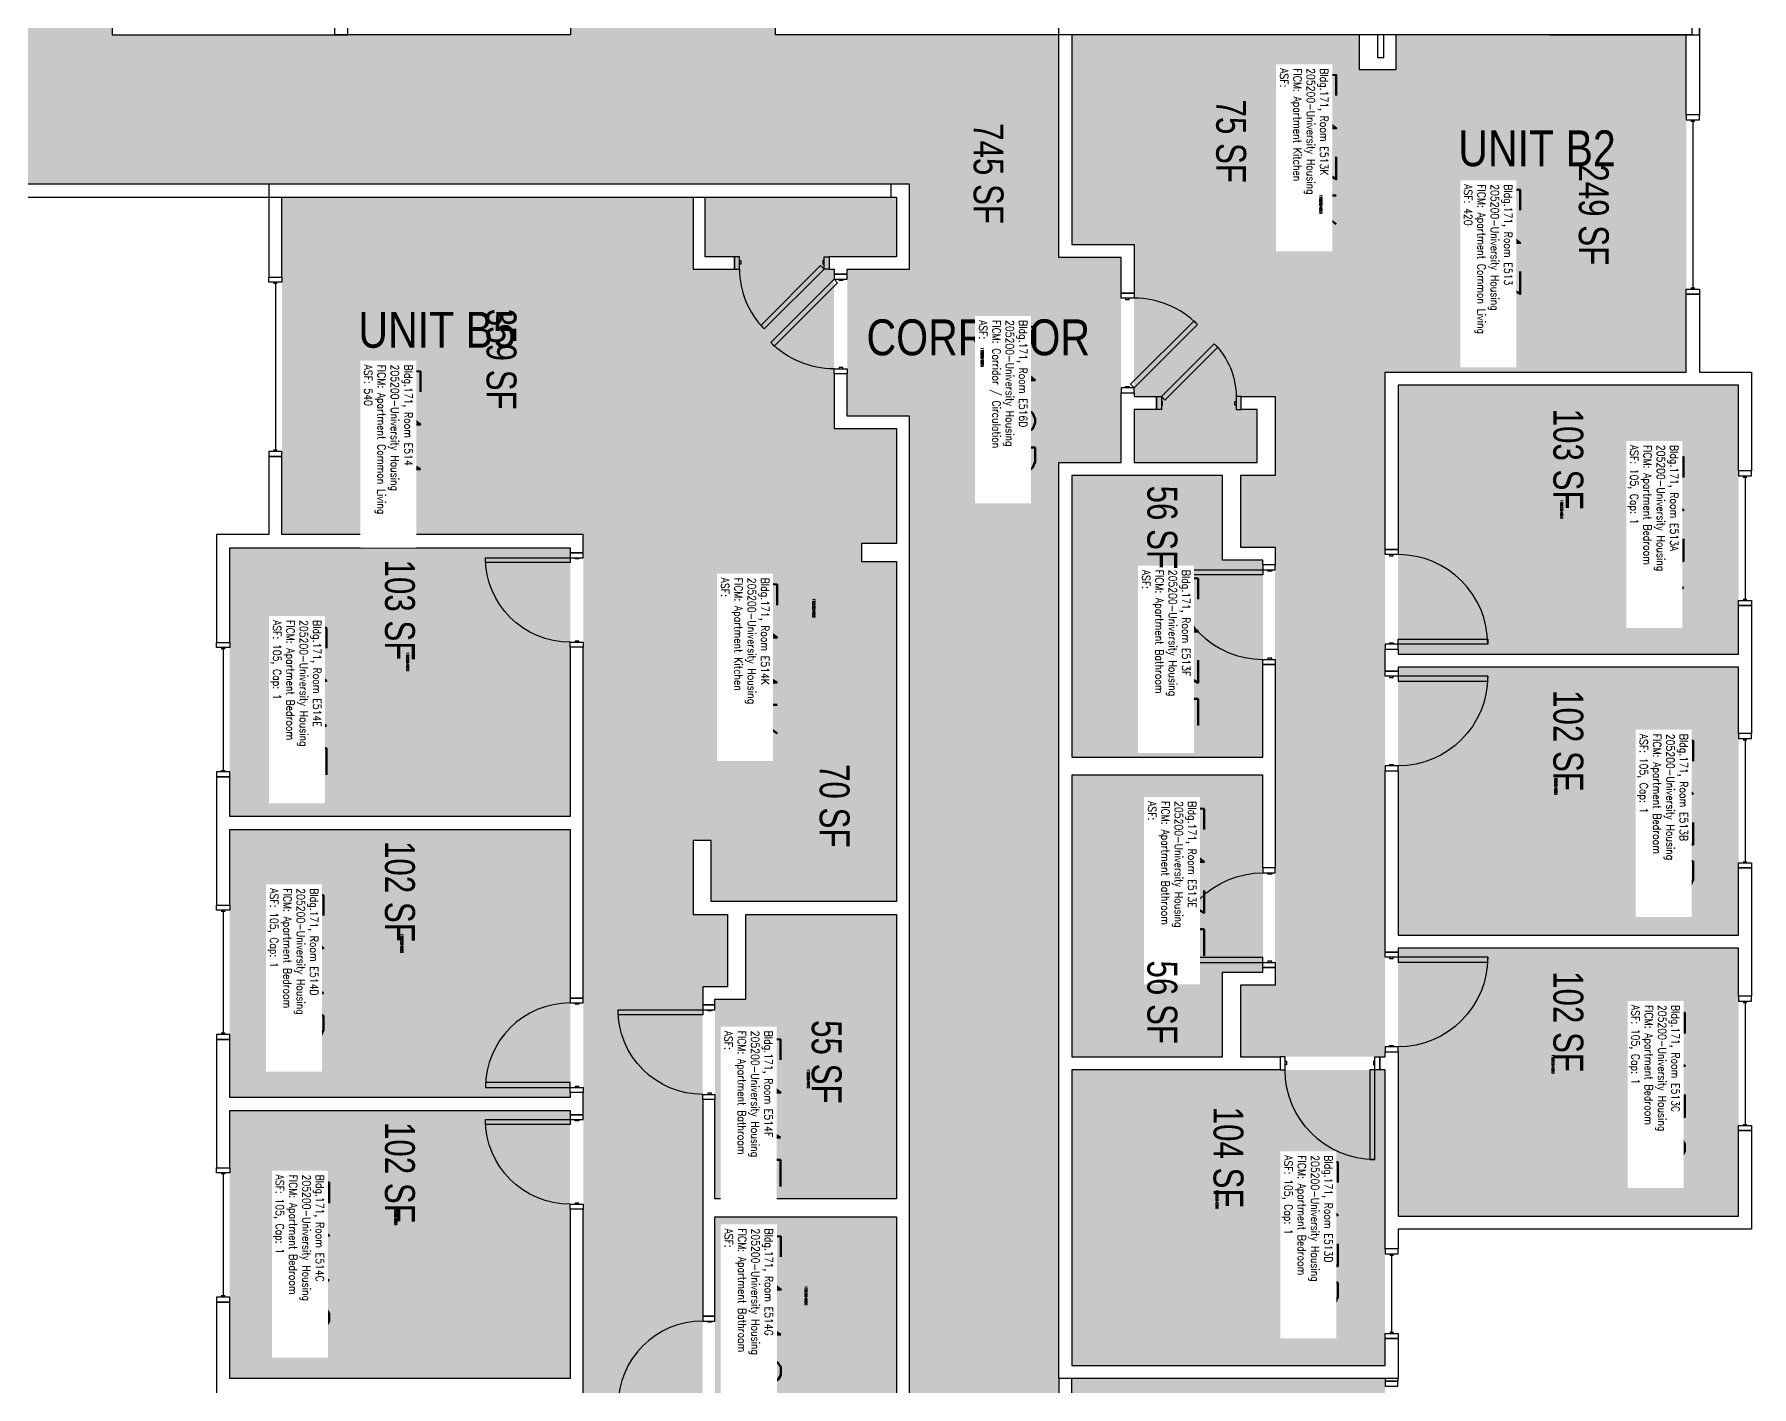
# Model space of a CAD drawing. Header units: inches. Extents: x 9163 to 12690, y -254 to 1288.
# Drawn here: x 12000 to 12690, y 466 to 1009 of the extents above; entities that cross this region are included whole.
import ezdxf
from ezdxf.enums import TextEntityAlignment as Align

# ---------------------------------------------------------------- set-up
doc = ezdxf.new("R2010")
doc.units = ezdxf.units.IN
doc.header["$LTSCALE"] = 48
doc.header["$MEASUREMENT"] = 0
for name, color, linetype in [('A-AREA-IDEN', 1, 'Continuous'), ('A-DOOR', 2, 'Continuous'), ('A-GLAZ', 1, 'Continuous'), ('A-IDEN-RNUM', 7, 'Continuous'), ('A-IDEN-SNUM', 4, 'Continuous'), ('A-IDEN-VNUM', 4, 'Continuous'), ('A-WALL', 5, 'Continuous'), ('AREA-TEXT', 3, 'Continuous'), ('Rooms-Category-Color', 7, 'Continuous'), ('Rooms-College-Color', 7, 'Continuous'), ('Rooms-Department-Color', 7, 'Continuous'), ('Rooms-Division-Color', 7, 'Continuous'), ('Rooms-Information', 7, 'Continuous')]:
    doc.layers.add(name, color=color, linetype=linetype)
doc.styles.add('AREA', font='arial.ttf', dxfattribs={"width": 0.75, "height": 12})
doc.styles.add('ROOMSNUMBER', font='txt.shx', dxfattribs={"height": 0.03})
doc.styles.add('ROOMVNUMBER', font='simplex.shx', dxfattribs={"width": 0.85})
doc.styles.get("Standard").update_dxf_attribs({"font": 'ARIALN.TTF'})

msp = doc.modelspace()

# ---------------------------------------------------------------- hatches: boundary and pattern name
h = msp.add_hatch()
h.set_pattern_fill('ANSI31', color=256, style=0)
h.set_pattern_definition([(45, (13062.42635, 410.27494), (0.088388348, -0.088388348), [])])
h.paths.add_polyline_path([(12478.48, 741.74), (12478.48, 800.48), (12469.27, 800.48), (12469.27, 741.74)], flags=9)
at = {"layer": 'Rooms-Category-Color', "true_color": 0xadadad}
msp.add_hatch(color=253, dxfattribs=at).paths.add_polyline_path([(11567.83, 967.26), (11573.08, 967.26), (11573.08, 955.26), (11586.08, 955.26), (11586.08, 949.26), (11718.14, 949.26), (11718.14, 925.25), (11979.46, 925.25), (11979.46, 949.26), (12351.33, 949.26), (12351.33, 915.16), (12326.33, 915.16), (12326.33, 856.04), (12351.33, 856.04), (12351.33, 233.63), (12411.33, 233.63), (12411.33, 271.26), (12411.33, 837.54), (12436.33, 837.54), (12436.33, 919.86), (12411.33, 919.86), (12411.33, 1009.26), (12297.55, 1009.26), (12297.55, 1034.26), (12215.23, 1034.26), (12215.23, 1009.26), (12031.19, 1009.26), (12031.19, 1034.26), (11948.87, 1034.26), (11948.87, 1009.26), (11567.83, 1009.26)])
at = {"layer": 'Rooms-Category-Color', "true_color": 0x728ef3}
for points in [[(12416.58, 925.11), (12546.71, 925.11), (12546.71, 995.26), (12532.08, 995.26), (12532.08, 1009.26), (12416.58, 1009.26)], [(12546.71, 1009.26), (12546.71, 925.11), (12441.58, 925.11), (12441.58, 863.99), (12450.53, 863.99), (12450.53, 858.74), (12441.58, 858.74), (12441.58, 837.54), (12490.96, 837.54), (12490.96, 858.74), (12484.53, 858.74), (12484.53, 863.99), (12498.21, 863.99), (12498.21, 832.29), (12484.33, 832.29), (12484.33, 803.54), (12498.21, 803.54), (12498.21, 627.51), (12484.33, 627.51), (12484.33, 598.76), (12542.33, 598.76), (12542.33, 873.76), (12663.33, 873.76), (12663.33, 1009.26)], [(12220.33, 420.63), (12220.33, 808.51), (12099.33, 808.51), (12099.33, 944.01), (12264.46, 944.01), (12264.46, 915.16), (12281.08, 915.16), (12281.08, 920.04), (12269.33, 920.04), (12269.33, 944.01), (12346.08, 944.01), (12346.08, 920.04), (12319.08, 920.04), (12319.08, 915.16), (12321.08, 915.16), (12321.08, 851.16), (12346.08, 851.16), (12346.08, 804.96), (12332.08, 804.96), (12332.08, 797.71), (12271.72, 797.71), (12271.72, 685.59), (12264.47, 685.59), (12264.47, 655.96), (12278.33, 655.96), (12278.33, 626.83), (12268.33, 626.83), (12268.33, 449.76), (12278.33, 449.76), (12278.33, 420.63)], [(12684.33, 760.51), (12684.33, 868.51), (12547.58, 868.51), (12547.58, 760.51), (12683.89, 760.52)], [(12416.58, 719.16), (12416.58, 832.29), (12477.08, 832.29), (12477.08, 798.29), (12493.33, 798.29), (12493.33, 719.15)], [(12078.33, 695.26), (12078.33, 803.26), (12215.08, 803.26), (12215.08, 695.26), (12078.77, 695.27)], [(12346.08, 797.71), (12346.08, 661.21), (12271.72, 661.21), (12271.72, 797.71)], [(12684.33, 647.63), (12684.33, 755.26), (12547.6, 755.27), (12547.58, 647.63), (12683.89, 647.64)], [(12493.33, 632.77), (12493.33, 711.9), (12416.58, 711.9), (12416.58, 598.77), (12477.08, 598.76), (12477.08, 632.76)], [(12078.33, 582.38), (12078.33, 690.01), (12215.07, 690.02), (12215.08, 582.38), (12078.77, 582.39)], [(12346.08, 541.77), (12346.08, 655.96), (12285.58, 655.96), (12285.58, 621.96), (12273.21, 621.96), (12273.21, 541.77)], [(12684.33, 642.38), (12684.33, 534.76), (12547.58, 534.76), (12547.6, 642.39), (12683.89, 642.39)], [(12416.58, 474.77), (12542.33, 474.76), (12542.33, 593.51), (12416.58, 593.51)], [(12078.33, 577.13), (12078.33, 469.51), (12215.08, 469.51), (12215.07, 577.14), (12078.77, 577.14)], [(12273.21, 454.63), (12273.21, 534.52), (12346.08, 534.52), (12346.08, 420.64), (12285.58, 420.62), (12285.58, 454.63)]]:
    msp.add_hatch(color=171, dxfattribs=at).paths.add_polyline_path(points)
at = {"layer": 'Rooms-Category-Color', "true_color": 0xe3c5e1}
msp.add_hatch(color=254, dxfattribs=at).paths.add_polyline_path([(12416.58, 469.51), (12542.33, 469.51), (12542.33, 372.13), (12416.58, 372.13)])
at = {"layer": 'Rooms-College-Color', "true_color": 0xadadad}
for points in [[(11567.83, 967.26), (11573.08, 967.26), (11573.08, 955.26), (11586.08, 955.26), (11586.08, 949.26), (11718.14, 949.26), (11718.14, 925.25), (11979.46, 925.25), (11979.46, 949.26), (12351.33, 949.26), (12351.33, 915.16), (12326.33, 915.16), (12326.33, 856.04), (12351.33, 856.04), (12351.33, 233.63), (12411.33, 233.63), (12411.33, 271.26), (12411.33, 837.54), (12436.33, 837.54), (12436.33, 919.86), (12411.33, 919.86), (12411.33, 1009.26), (12297.55, 1009.26), (12297.55, 1034.26), (12215.23, 1034.26), (12215.23, 1009.26), (12031.19, 1009.26), (12031.19, 1034.26), (11948.87, 1034.26), (11948.87, 1009.26), (11567.83, 1009.26)], [(12416.58, 925.11), (12546.71, 925.11), (12546.71, 995.26), (12532.08, 995.26), (12532.08, 1009.26), (12416.58, 1009.26)], [(12546.71, 1009.26), (12546.71, 925.11), (12441.58, 925.11), (12441.58, 863.99), (12450.53, 863.99), (12450.53, 858.74), (12441.58, 858.74), (12441.58, 837.54), (12490.96, 837.54), (12490.96, 858.74), (12484.53, 858.74), (12484.53, 863.99), (12498.21, 863.99), (12498.21, 832.29), (12484.33, 832.29), (12484.33, 803.54), (12498.21, 803.54), (12498.21, 627.51), (12484.33, 627.51), (12484.33, 598.76), (12542.33, 598.76), (12542.33, 873.76), (12663.33, 873.76), (12663.33, 1009.26)], [(12220.33, 420.63), (12220.33, 808.51), (12099.33, 808.51), (12099.33, 944.01), (12264.46, 944.01), (12264.46, 915.16), (12281.08, 915.16), (12281.08, 920.04), (12269.33, 920.04), (12269.33, 944.01), (12346.08, 944.01), (12346.08, 920.04), (12319.08, 920.04), (12319.08, 915.16), (12321.08, 915.16), (12321.08, 851.16), (12346.08, 851.16), (12346.08, 804.96), (12332.08, 804.96), (12332.08, 797.71), (12271.72, 797.71), (12271.72, 685.59), (12264.47, 685.59), (12264.47, 655.96), (12278.33, 655.96), (12278.33, 626.83), (12268.33, 626.83), (12268.33, 449.76), (12278.33, 449.76), (12278.33, 420.63)], [(12684.33, 760.51), (12684.33, 868.51), (12547.58, 868.51), (12547.58, 760.51), (12683.89, 760.52)], [(12416.58, 719.16), (12416.58, 832.29), (12477.08, 832.29), (12477.08, 798.29), (12493.33, 798.29), (12493.33, 719.15)], [(12078.33, 695.26), (12078.33, 803.26), (12215.08, 803.26), (12215.08, 695.26), (12078.77, 695.27)], [(12346.08, 797.71), (12346.08, 661.21), (12271.72, 661.21), (12271.72, 797.71)], [(12684.33, 647.63), (12684.33, 755.26), (12547.6, 755.27), (12547.58, 647.63), (12683.89, 647.64)], [(12493.33, 632.77), (12493.33, 711.9), (12416.58, 711.9), (12416.58, 598.77), (12477.08, 598.76), (12477.08, 632.76)], [(12078.33, 582.38), (12078.33, 690.01), (12215.07, 690.02), (12215.08, 582.38), (12078.77, 582.39)], [(12346.08, 541.77), (12346.08, 655.96), (12285.58, 655.96), (12285.58, 621.96), (12273.21, 621.96), (12273.21, 541.77)], [(12684.33, 642.38), (12684.33, 534.76), (12547.58, 534.76), (12547.6, 642.39), (12683.89, 642.39)], [(12416.58, 474.77), (12542.33, 474.76), (12542.33, 593.51), (12416.58, 593.51)], [(12078.33, 577.13), (12078.33, 469.51), (12215.08, 469.51), (12215.07, 577.14), (12078.77, 577.14)], [(12273.21, 454.63), (12273.21, 534.52), (12346.08, 534.52), (12346.08, 420.64), (12285.58, 420.62), (12285.58, 454.63)], [(12416.58, 469.51), (12542.33, 469.51), (12542.33, 372.13), (12416.58, 372.13)]]:
    msp.add_hatch(color=253, dxfattribs=at).paths.add_polyline_path(points)
at = {"layer": 'Rooms-Department-Color', "true_color": 0xacacac}
msp.add_hatch(color=253, dxfattribs=at).paths.add_polyline_path([(11567.83, 967.26), (11573.08, 967.26), (11573.08, 955.26), (11586.08, 955.26), (11586.08, 949.26), (11718.14, 949.26), (11718.14, 925.25), (11979.46, 925.25), (11979.46, 949.26), (12351.33, 949.26), (12351.33, 915.16), (12326.33, 915.16), (12326.33, 856.04), (12351.33, 856.04), (12351.33, 233.63), (12411.33, 233.63), (12411.33, 271.26), (12411.33, 837.54), (12436.33, 837.54), (12436.33, 919.86), (12411.33, 919.86), (12411.33, 1009.26), (12297.55, 1009.26), (12297.55, 1034.26), (12215.23, 1034.26), (12215.23, 1009.26), (12031.19, 1009.26), (12031.19, 1034.26), (11948.87, 1034.26), (11948.87, 1009.26), (11567.83, 1009.26)])
at = {"layer": 'Rooms-Department-Color', "true_color": 0x604aed}
for points in [[(12416.58, 925.11), (12546.71, 925.11), (12546.71, 995.26), (12532.08, 995.26), (12532.08, 1009.26), (12416.58, 1009.26)], [(12546.71, 1009.26), (12546.71, 925.11), (12441.58, 925.11), (12441.58, 863.99), (12450.53, 863.99), (12450.53, 858.74), (12441.58, 858.74), (12441.58, 837.54), (12490.96, 837.54), (12490.96, 858.74), (12484.53, 858.74), (12484.53, 863.99), (12498.21, 863.99), (12498.21, 832.29), (12484.33, 832.29), (12484.33, 803.54), (12498.21, 803.54), (12498.21, 627.51), (12484.33, 627.51), (12484.33, 598.76), (12542.33, 598.76), (12542.33, 873.76), (12663.33, 873.76), (12663.33, 1009.26)], [(12220.33, 420.63), (12220.33, 808.51), (12099.33, 808.51), (12099.33, 944.01), (12264.46, 944.01), (12264.46, 915.16), (12281.08, 915.16), (12281.08, 920.04), (12269.33, 920.04), (12269.33, 944.01), (12346.08, 944.01), (12346.08, 920.04), (12319.08, 920.04), (12319.08, 915.16), (12321.08, 915.16), (12321.08, 851.16), (12346.08, 851.16), (12346.08, 804.96), (12332.08, 804.96), (12332.08, 797.71), (12271.72, 797.71), (12271.72, 685.59), (12264.47, 685.59), (12264.47, 655.96), (12278.33, 655.96), (12278.33, 626.83), (12268.33, 626.83), (12268.33, 449.76), (12278.33, 449.76), (12278.33, 420.63)], [(12684.33, 760.51), (12684.33, 868.51), (12547.58, 868.51), (12547.58, 760.51), (12683.89, 760.52)], [(12416.58, 719.16), (12416.58, 832.29), (12477.08, 832.29), (12477.08, 798.29), (12493.33, 798.29), (12493.33, 719.15)], [(12078.33, 695.26), (12078.33, 803.26), (12215.08, 803.26), (12215.08, 695.26), (12078.77, 695.27)], [(12346.08, 797.71), (12346.08, 661.21), (12271.72, 661.21), (12271.72, 797.71)], [(12684.33, 647.63), (12684.33, 755.26), (12547.6, 755.27), (12547.58, 647.63), (12683.89, 647.64)], [(12493.33, 632.77), (12493.33, 711.9), (12416.58, 711.9), (12416.58, 598.77), (12477.08, 598.76), (12477.08, 632.76)], [(12078.33, 582.38), (12078.33, 690.01), (12215.07, 690.02), (12215.08, 582.38), (12078.77, 582.39)], [(12346.08, 541.77), (12346.08, 655.96), (12285.58, 655.96), (12285.58, 621.96), (12273.21, 621.96), (12273.21, 541.77)], [(12684.33, 642.38), (12684.33, 534.76), (12547.58, 534.76), (12547.6, 642.39), (12683.89, 642.39)], [(12416.58, 474.77), (12542.33, 474.76), (12542.33, 593.51), (12416.58, 593.51)], [(12078.33, 577.13), (12078.33, 469.51), (12215.08, 469.51), (12215.07, 577.14), (12078.77, 577.14)], [(12273.21, 454.63), (12273.21, 534.52), (12346.08, 534.52), (12346.08, 420.64), (12285.58, 420.62), (12285.58, 454.63)], [(12416.58, 469.51), (12542.33, 469.51), (12542.33, 372.13), (12416.58, 372.13)]]:
    msp.add_hatch(color=173, dxfattribs=at).paths.add_polyline_path(points)
at = {"layer": 'Rooms-Division-Color', "true_color": 0xadadad}
msp.add_hatch(color=253, dxfattribs=at).paths.add_polyline_path([(11567.83, 967.26), (11573.08, 967.26), (11573.08, 955.26), (11586.08, 955.26), (11586.08, 949.26), (11718.14, 949.26), (11718.14, 925.25), (11979.46, 925.25), (11979.46, 949.26), (12351.33, 949.26), (12351.33, 915.16), (12326.33, 915.16), (12326.33, 856.04), (12351.33, 856.04), (12351.33, 233.63), (12411.33, 233.63), (12411.33, 271.26), (12411.33, 837.54), (12436.33, 837.54), (12436.33, 919.86), (12411.33, 919.86), (12411.33, 1009.26), (12297.55, 1009.26), (12297.55, 1034.26), (12215.23, 1034.26), (12215.23, 1009.26), (12031.19, 1009.26), (12031.19, 1034.26), (11948.87, 1034.26), (11948.87, 1009.26), (11567.83, 1009.26)])
at = {"layer": 'Rooms-Division-Color', "true_color": 0x604aed}
for points in [[(12416.58, 925.11), (12546.71, 925.11), (12546.71, 995.26), (12532.08, 995.26), (12532.08, 1009.26), (12416.58, 1009.26)], [(12546.71, 1009.26), (12546.71, 925.11), (12441.58, 925.11), (12441.58, 863.99), (12450.53, 863.99), (12450.53, 858.74), (12441.58, 858.74), (12441.58, 837.54), (12490.96, 837.54), (12490.96, 858.74), (12484.53, 858.74), (12484.53, 863.99), (12498.21, 863.99), (12498.21, 832.29), (12484.33, 832.29), (12484.33, 803.54), (12498.21, 803.54), (12498.21, 627.51), (12484.33, 627.51), (12484.33, 598.76), (12542.33, 598.76), (12542.33, 873.76), (12663.33, 873.76), (12663.33, 1009.26)], [(12220.33, 420.63), (12220.33, 808.51), (12099.33, 808.51), (12099.33, 944.01), (12264.46, 944.01), (12264.46, 915.16), (12281.08, 915.16), (12281.08, 920.04), (12269.33, 920.04), (12269.33, 944.01), (12346.08, 944.01), (12346.08, 920.04), (12319.08, 920.04), (12319.08, 915.16), (12321.08, 915.16), (12321.08, 851.16), (12346.08, 851.16), (12346.08, 804.96), (12332.08, 804.96), (12332.08, 797.71), (12271.72, 797.71), (12271.72, 685.59), (12264.47, 685.59), (12264.47, 655.96), (12278.33, 655.96), (12278.33, 626.83), (12268.33, 626.83), (12268.33, 449.76), (12278.33, 449.76), (12278.33, 420.63)], [(12684.33, 760.51), (12684.33, 868.51), (12547.58, 868.51), (12547.58, 760.51), (12683.89, 760.52)], [(12416.58, 719.16), (12416.58, 832.29), (12477.08, 832.29), (12477.08, 798.29), (12493.33, 798.29), (12493.33, 719.15)], [(12078.33, 695.26), (12078.33, 803.26), (12215.08, 803.26), (12215.08, 695.26), (12078.77, 695.27)], [(12346.08, 797.71), (12346.08, 661.21), (12271.72, 661.21), (12271.72, 797.71)], [(12684.33, 647.63), (12684.33, 755.26), (12547.6, 755.27), (12547.58, 647.63), (12683.89, 647.64)], [(12493.33, 632.77), (12493.33, 711.9), (12416.58, 711.9), (12416.58, 598.77), (12477.08, 598.76), (12477.08, 632.76)], [(12078.33, 582.38), (12078.33, 690.01), (12215.07, 690.02), (12215.08, 582.38), (12078.77, 582.39)], [(12346.08, 541.77), (12346.08, 655.96), (12285.58, 655.96), (12285.58, 621.96), (12273.21, 621.96), (12273.21, 541.77)], [(12684.33, 642.38), (12684.33, 534.76), (12547.58, 534.76), (12547.6, 642.39), (12683.89, 642.39)], [(12416.58, 474.77), (12542.33, 474.76), (12542.33, 593.51), (12416.58, 593.51)], [(12078.33, 577.13), (12078.33, 469.51), (12215.08, 469.51), (12215.07, 577.14), (12078.77, 577.14)], [(12273.21, 454.63), (12273.21, 534.52), (12346.08, 534.52), (12346.08, 420.64), (12285.58, 420.62), (12285.58, 454.63)], [(12416.58, 469.51), (12542.33, 469.51), (12542.33, 372.13), (12416.58, 372.13)]]:
    msp.add_hatch(color=173, dxfattribs=at).paths.add_polyline_path(points)

# ---------------------------------------------------------------- linework, layer by layer
at = {"layer": 'A-DOOR'}
for points in [[(12283.08, 920.04), (12281.08, 920.04), (12281.08, 915.16), (12283.08, 915.16)], [(12283.08, 918.66), (12283.58, 918.66), (12283.58, 917.16), (12283.08, 917.16)], [(12317.08, 918.66), (12316.58, 918.66), (12316.58, 917.16), (12317.08, 917.16)], [(12317.08, 920.04), (12319.08, 920.04), (12319.08, 915.16), (12317.08, 915.16)], [(12317.08, 915.16), (12315.67, 916.58), (12291.63, 892.53), (12293.04, 891.12)], [(12321.08, 911.13), (12322.5, 909.72), (12297.04, 884.26), (12295.63, 885.68)], [(12326.33, 911.13), (12326.33, 913.13), (12321.08, 913.13), (12321.08, 911.13)], [(12324.58, 911.13), (12324.58, 910.63), (12323.08, 910.63), (12323.08, 911.13)], [(12436.33, 903.48), (12436.33, 905.48), (12441.58, 905.48), (12441.58, 903.48)], [(12438.08, 903.48), (12438.08, 902.98), (12439.58, 902.98), (12439.58, 903.48)], [(12441.58, 867.48), (12440.17, 868.89), (12465.62, 894.35), (12467.04, 892.93)], [(12452.53, 863.99), (12453.95, 862.57), (12475.16, 883.79), (12473.75, 885.2)], [(12326.33, 875.13), (12326.33, 873.13), (12321.08, 873.13), (12321.08, 875.13)], [(12324.58, 875.13), (12324.58, 875.63), (12323.08, 875.63), (12323.08, 875.13)], [(12436.33, 867.48), (12436.33, 865.48), (12441.58, 865.48), (12441.58, 867.48)], [(12438.08, 867.48), (12438.08, 867.98), (12439.58, 867.98), (12439.58, 867.48)], [(12452.53, 858.74), (12450.53, 858.74), (12450.53, 863.99), (12452.53, 863.99)], [(12482.53, 858.74), (12484.53, 858.74), (12484.53, 863.99), (12482.53, 863.99)], [(12452.53, 860.49), (12453.03, 860.49), (12453.03, 861.99), (12452.53, 861.99)], [(12482.53, 860.49), (12482.03, 860.49), (12482.03, 861.99), (12482.53, 861.99)], [(12220.33, 799.26), (12220.33, 801.26), (12215.08, 801.26), (12215.08, 799.26)], [(12542.33, 800.51), (12542.33, 802.51), (12547.58, 802.51), (12547.58, 800.51)], [(12544.08, 800.51), (12544.08, 800.01), (12545.58, 800.01), (12545.58, 800.51)], [(12215.08, 799.26), (12215.08, 797.26), (12181.08, 797.26), (12181.08, 799.26)], [(12218.58, 799.26), (12218.58, 798.76), (12217.08, 798.76), (12217.08, 799.26)], [(12493.33, 794.4), (12493.33, 792.4), (12457.33, 792.4), (12457.33, 794.4)], [(12498.21, 794.4), (12498.21, 796.4), (12493.33, 796.4), (12493.33, 794.4)], [(12496.83, 794.4), (12496.83, 793.9), (12495.33, 793.9), (12495.33, 794.4)], [(12218.58, 765.26), (12218.58, 765.76), (12217.08, 765.76), (12217.08, 765.26)], [(12547.58, 764.51), (12547.58, 766.51), (12583.58, 766.51), (12583.58, 764.51)], [(12220.33, 765.26), (12220.33, 763.26), (12215.08, 763.26), (12215.08, 765.26)], [(12496.83, 758.4), (12496.83, 758.9), (12495.33, 758.9), (12495.33, 758.4)], [(12542.33, 764.51), (12542.33, 762.51), (12547.58, 762.51), (12547.58, 764.51)], [(12544.08, 764.51), (12544.08, 765.01), (12545.58, 765.01), (12545.58, 764.51)], [(12498.21, 758.4), (12498.21, 756.4), (12493.33, 756.4), (12493.33, 758.4)], [(12542.33, 751.63), (12542.33, 753.63), (12547.58, 753.63), (12547.58, 751.63)], [(12544.08, 751.63), (12544.08, 751.13), (12545.58, 751.13), (12545.58, 751.63)], [(12547.58, 751.63), (12547.58, 749.63), (12583.58, 749.63), (12583.58, 751.63)], [(12542.33, 715.63), (12542.33, 713.63), (12547.58, 713.63), (12547.58, 715.63)], [(12544.08, 715.63), (12544.08, 716.13), (12545.58, 716.13), (12545.58, 715.63)], [(12498.21, 672.65), (12498.21, 674.65), (12493.33, 674.65), (12493.33, 672.65)], [(12496.83, 672.65), (12496.83, 672.15), (12495.33, 672.15), (12495.33, 672.65)], [(12493.33, 636.65), (12493.33, 638.65), (12457.33, 638.65), (12457.33, 636.65)], [(12498.21, 636.65), (12498.21, 634.65), (12493.33, 634.65), (12493.33, 636.65)], [(12496.83, 636.65), (12496.83, 637.15), (12495.33, 637.15), (12495.33, 636.65)], [(12542.33, 638.76), (12542.33, 640.76), (12547.58, 640.76), (12547.58, 638.76)], [(12544.08, 638.76), (12544.08, 638.26), (12545.58, 638.26), (12545.58, 638.76)], [(12547.58, 638.76), (12547.58, 636.76), (12583.58, 636.76), (12583.58, 638.76)], [(12220.33, 620.38), (12220.33, 622.38), (12215.08, 622.38), (12215.08, 620.38)], [(12218.58, 620.38), (12218.58, 619.88), (12217.08, 619.88), (12217.08, 620.38)], [(12268.33, 617.66), (12268.33, 615.66), (12234.33, 615.66), (12234.33, 617.66)], [(12273.21, 617.66), (12273.21, 619.66), (12268.33, 619.66), (12268.33, 617.66)], [(12271.83, 617.66), (12271.83, 617.16), (12270.33, 617.16), (12270.33, 617.66)], [(12542.33, 602.76), (12542.33, 600.76), (12547.58, 600.76), (12547.58, 602.76)], [(12544.08, 602.76), (12544.08, 603.26), (12545.58, 603.26), (12545.58, 602.76)], [(12502.21, 598.76), (12500.21, 598.76), (12500.21, 593.51), (12502.21, 593.51)], [(12502.21, 597.01), (12502.71, 597.01), (12502.71, 595.51), (12502.21, 595.51)], [(12538.21, 593.51), (12536.21, 593.51), (12536.21, 557.51), (12538.21, 557.51)], [(12538.21, 597.01), (12537.71, 597.01), (12537.71, 595.51), (12538.21, 595.51)], [(12538.21, 598.76), (12540.21, 598.76), (12540.21, 593.51), (12538.21, 593.51)], [(12215.08, 586.38), (12215.08, 588.38), (12181.08, 588.38), (12181.08, 586.38)], [(12220.33, 586.38), (12220.33, 584.38), (12215.08, 584.38), (12215.08, 586.38)], [(12218.58, 586.38), (12218.58, 586.88), (12217.08, 586.88), (12217.08, 586.38)], [(12273.21, 583.66), (12273.21, 581.66), (12268.33, 581.66), (12268.33, 583.66)], [(12271.83, 583.66), (12271.83, 584.16), (12270.33, 584.16), (12270.33, 583.66)], [(12215.08, 573.51), (12215.08, 571.51), (12181.08, 571.51), (12181.08, 573.51)], [(12220.33, 573.51), (12220.33, 575.51), (12215.08, 575.51), (12215.08, 573.51)], [(12218.58, 573.51), (12218.58, 573.01), (12217.08, 573.01), (12217.08, 573.51)], [(12220.33, 539.51), (12220.33, 537.51), (12215.08, 537.51), (12215.08, 539.51)], [(12218.58, 539.51), (12218.58, 540.01), (12217.08, 540.01), (12217.08, 539.51)], [(12273.21, 492.63), (12273.21, 494.63), (12268.33, 494.63), (12268.33, 492.63)], [(12271.83, 492.63), (12271.83, 492.13), (12270.33, 492.13), (12270.33, 492.63)]]:
    msp.add_lwpolyline(points, close=True, dxfattribs=at)
for centre, radius, start, end in [((12317.08, 915.16), 34, 180, 225), ((12441.58, 867.48), 36, 45, 90), ((12547.58, 764.51), 36, 0, 90), ((12493.33, 794.4), 36, 180, 270), ((12215.08, 586.38), 34, 90, 180), ((12268.33, 458.63), 34, 90, 180)]:
    msp.add_arc(centre, radius, start, end, dxfattribs=at)
at = {"layer": 'A-DOOR', "extrusion": (0, 0, -1)}
for centre, radius, start, end in [((-12321.08, 911.13), 36, 270, 315), ((-12452.53, 863.99), 30, 135, 180), ((-12215.08, 799.26), 34, 270, 0), ((-12547.58, 751.63), 36, 180, 270), ((-12493.33, 636.65), 36, 0, 90), ((-12547.58, 638.76), 36, 180, 270), ((-12268.33, 617.66), 34, 270, 0), ((-12538.21, 593.51), 36, 270, 0), ((-12215.08, 573.51), 34, 270, 0)]:
    msp.add_arc(centre, radius, start, end, dxfattribs=at)
at = {"layer": 'A-GLAZ'}
for p, q in [((12665.21, 974.64), (12666.71, 974.64)), ((12665.96, 974.64), (12665.96, 907.64)), ((12097.46, 909.39), (12095.96, 909.39)), ((12096.71, 909.39), (12096.71, 842.39)), ((12665.21, 907.64), (12666.71, 907.64)), ((12097.46, 842.39), (12095.96, 842.39)), ((12686.21, 831.6), (12687.71, 831.6)), ((12686.96, 831.6), (12686.96, 782.6)), ((12686.21, 782.6), (12687.71, 782.6)), ((12076.46, 762.67), (12074.96, 762.67)), ((12075.71, 762.67), (12075.71, 713.67)), ((12686.21, 726.13), (12687.71, 726.13)), ((12686.96, 726.13), (12686.96, 677.13)), ((12076.46, 713.67), (12074.96, 713.67)), ((12686.21, 677.13), (12687.71, 677.13)), ((12076.46, 657.19), (12074.96, 657.19)), ((12075.71, 657.19), (12075.71, 608.19)), ((12686.21, 620.61), (12687.71, 620.61)), ((12686.96, 620.61), (12686.96, 571.61)), ((12076.46, 608.19), (12074.96, 608.19)), ((12686.21, 571.61), (12687.71, 571.61)), ((12076.46, 551.69), (12074.96, 551.69)), ((12075.71, 551.69), (12075.71, 502.69)), ((12544.21, 519.14), (12545.71, 519.14)), ((12544.96, 519.14), (12544.96, 488.14)), ((12076.46, 502.69), (12074.96, 502.69)), ((12544.21, 488.14), (12545.71, 488.14)), ((12547.46, 468.51), (12542.46, 468.51)), ((12542.46, 468.51), (12542.46, 466.51)), ((12542.46, 466.51), (12547.46, 466.51)), ((12544.21, 466.51), (12545.71, 466.51)), ((12547.46, 466.51), (12547.46, 468.51))]:
    msp.add_line(p, q, dxfattribs=at)
for points in [[(12668.58, 975.14), (12668.58, 977.14), (12663.33, 977.14), (12663.33, 975.14)], [(12094.08, 909.89), (12094.08, 911.89), (12099.33, 911.89), (12099.33, 909.89)], [(12668.58, 907.14), (12668.58, 905.14), (12663.33, 905.14), (12663.33, 907.14)], [(12094.08, 841.89), (12094.08, 839.89), (12099.33, 839.89), (12099.33, 841.89)], [(12689.58, 832.1), (12689.58, 834.1), (12684.33, 834.1), (12684.33, 832.1)], [(12689.58, 782.1), (12689.58, 780.1), (12684.33, 780.1), (12684.33, 782.1)], [(12073.08, 763.17), (12073.08, 765.17), (12078.33, 765.17), (12078.33, 763.17)], [(12689.58, 726.63), (12689.58, 728.63), (12684.33, 728.63), (12684.33, 726.63)], [(12073.08, 713.17), (12073.08, 711.17), (12078.33, 711.17), (12078.33, 713.17)], [(12689.58, 676.63), (12689.58, 674.63), (12684.33, 674.63), (12684.33, 676.63)], [(12073.08, 657.69), (12073.08, 659.69), (12078.33, 659.69), (12078.33, 657.69)], [(12689.58, 621.11), (12689.58, 623.11), (12684.33, 623.11), (12684.33, 621.11)], [(12073.08, 607.69), (12073.08, 605.69), (12078.33, 605.69), (12078.33, 607.69)], [(12689.58, 571.11), (12689.58, 569.11), (12684.33, 569.11), (12684.33, 571.11)], [(12073.08, 552.19), (12073.08, 554.19), (12078.33, 554.19), (12078.33, 552.19)], [(12547.58, 519.64), (12547.58, 521.64), (12542.33, 521.64), (12542.33, 519.64)], [(12073.08, 502.19), (12073.08, 500.19), (12078.33, 500.19), (12078.33, 502.19)], [(12547.58, 487.64), (12547.58, 485.64), (12542.33, 485.64), (12542.33, 487.64)]]:
    msp.add_lwpolyline(points, close=True, dxfattribs=at)
at = {"layer": 'A-WALL'}
for p, q in [((12120.58, 1009.26), (12120.58, 1266.51)), ((12125.83, 1009.26), (12125.83, 1266.51)), ((12665.58, 1145.51), (12665.58, 1009.26)), ((12668.58, 1009.26), (12668.58, 1050.38)), ((12031.19, 1034.26), (12031.19, 1009.26)), ((12215.23, 1034.26), (12215.23, 1009.26)), ((12297.55, 1009.26), (12297.55, 1034.26)), ((12411.33, 919.86), (12411.33, 1014.51)), ((12668.58, 1014.51), (12668.58, 977.14)), ((12031.19, 1009.26), (12125.83, 1009.26)), ((12215.23, 1009.26), (12120.58, 1009.26)), ((12536.96, 1009.26), (12297.55, 1009.26)), ((12416.58, 1009.26), (12416.58, 925.11)), ((12532.08, 1009.26), (12416.58, 1009.26)), ((12532.08, 995.26), (12532.08, 1009.26)), ((12665.58, 1009.26), (12536.96, 1009.26)), ((12541.83, 1009.26), (12539.33, 1009.26)), ((12539.33, 1009.26), (12539.33, 1000.13)), ((12541.83, 1000.13), (12541.83, 1009.26)), ((12663.33, 1009.26), (12546.71, 1009.26)), ((12546.71, 1009.26), (12546.71, 995.26)), ((12608.2, 1009.26), (12668.58, 1009.26)), ((12663.33, 977.14), (12663.33, 1009.26)), ((12539.33, 1000.13), (12541.83, 1000.13)), ((12546.71, 995.26), (12532.08, 995.26)), ((12668.58, 977.14), (12663.33, 977.14)), ((12343.97, 949.26), (11979.46, 949.26)), ((12094.08, 949.26), (12094.08, 911.89)), ((12351.33, 949.26), (12094.08, 949.26)), ((12343.97, 944.01), (12343.97, 949.26)), ((12351.33, 915.16), (12351.33, 949.26)), ((11984.71, 944.01), (12343.97, 944.01)), ((12099.33, 911.89), (12099.33, 944.01)), ((12099.33, 944.01), (12264.46, 944.01)), ((12264.46, 944.01), (12264.46, 915.16)), ((12269.33, 920.04), (12269.33, 944.01)), ((12269.33, 944.01), (12346.08, 944.01)), ((12346.08, 944.01), (12346.08, 920.04)), ((12416.58, 925.11), (12441.58, 925.11)), ((12441.58, 925.11), (12441.58, 905.48)), ((12281.08, 920.04), (12269.33, 920.04)), ((12281.08, 915.16), (12281.08, 920.04)), ((12346.08, 920.04), (12319.08, 920.04)), ((12319.08, 920.04), (12319.08, 915.16)), ((12436.33, 919.86), (12411.33, 919.86)), ((12436.33, 905.48), (12436.33, 919.86)), ((12094.08, 911.89), (12099.33, 911.89)), ((12264.46, 915.16), (12281.08, 915.16)), ((12319.08, 915.16), (12321.08, 915.16)), ((12321.08, 915.16), (12321.08, 913.13)), ((12321.08, 913.13), (12326.33, 913.13)), ((12326.33, 915.16), (12351.33, 915.16)), ((12326.33, 913.13), (12326.33, 915.16)), ((12441.58, 905.48), (12436.33, 905.48)), ((12663.33, 873.76), (12663.33, 905.14)), ((12663.33, 905.14), (12668.58, 905.14)), ((12668.58, 905.14), (12668.58, 873.76)), ((12321.08, 873.13), (12321.08, 851.16)), ((12326.33, 873.13), (12321.08, 873.13)), ((12326.33, 856.04), (12326.33, 873.13)), ((12542.33, 873.76), (12663.33, 873.76)), ((12542.33, 802.51), (12542.33, 873.76)), ((12668.58, 873.76), (12689.58, 873.76)), ((12689.58, 873.76), (12689.58, 834.1)), ((12436.33, 837.54), (12436.33, 865.48)), ((12436.33, 865.48), (12441.58, 865.48)), ((12441.58, 865.48), (12441.58, 863.99)), ((12441.58, 863.99), (12450.53, 863.99)), ((12450.53, 863.99), (12450.53, 858.74)), ((12484.53, 863.99), (12498.21, 863.99)), ((12484.53, 858.74), (12484.53, 863.99)), ((12498.21, 863.99), (12498.21, 832.29)), ((12684.33, 868.51), (12547.58, 868.51)), ((12547.58, 868.51), (12547.58, 802.51)), ((12684.33, 834.1), (12684.33, 868.51)), ((12351.33, 856.04), (12326.33, 856.04)), ((12351.33, 420.01), (12351.33, 856.04)), ((12450.53, 858.74), (12441.58, 858.74)), ((12441.58, 858.74), (12441.58, 837.54)), ((12490.96, 858.74), (12484.53, 858.74)), ((12490.96, 837.54), (12490.96, 858.74)), ((12321.08, 851.16), (12346.08, 851.16)), ((12346.08, 851.16), (12346.08, 804.96)), ((12094.08, 839.89), (12094.08, 808.51)), ((12099.33, 839.89), (12094.08, 839.89)), ((12099.33, 808.51), (12099.33, 839.89)), ((12411.33, 598.13), (12411.33, 837.54)), ((12411.33, 837.54), (12436.33, 837.54)), ((12441.58, 837.54), (12490.96, 837.54)), ((12416.58, 832.29), (12416.58, 719.15)), ((12477.08, 832.29), (12416.58, 832.29)), ((12477.08, 798.29), (12477.08, 832.29)), ((12484.33, 832.29), (12484.33, 803.54)), ((12498.21, 832.29), (12484.33, 832.29)), ((12689.58, 834.1), (12684.33, 834.1)), ((12073.08, 808.51), (12073.08, 765.17)), ((12094.08, 808.51), (12073.08, 808.51)), ((12220.33, 808.51), (12099.33, 808.51)), ((12220.33, 801.26), (12220.33, 808.51)), ((12078.33, 765.17), (12078.33, 803.26)), ((12078.33, 803.26), (12215.08, 803.26)), ((12215.08, 803.26), (12215.08, 801.26)), ((12215.08, 801.26), (12220.33, 801.26)), ((12346.08, 804.96), (12332.08, 804.96)), ((12332.08, 804.96), (12332.08, 797.71)), ((12484.33, 803.54), (12498.21, 803.54)), ((12498.21, 803.54), (12498.21, 796.4)), ((12547.58, 802.51), (12542.33, 802.51)), ((12332.08, 797.71), (12346.08, 797.71)), ((12346.08, 797.71), (12346.08, 661.21)), ((12493.33, 798.29), (12477.08, 798.29)), ((12493.33, 796.4), (12493.33, 798.29)), ((12498.21, 796.4), (12493.33, 796.4)), ((12684.33, 760.51), (12684.33, 780.1)), ((12684.33, 780.1), (12689.58, 780.1)), ((12689.58, 780.1), (12689.58, 728.63)), ((12073.08, 765.17), (12078.33, 765.17)), ((12215.08, 763.26), (12215.08, 695.26)), ((12220.33, 763.26), (12215.08, 763.26)), ((12220.33, 622.38), (12220.33, 763.26)), ((12542.33, 753.63), (12542.33, 762.51)), ((12542.33, 762.51), (12547.58, 762.51)), ((12547.58, 762.51), (12547.58, 760.51)), ((12547.58, 760.51), (12684.33, 760.51)), ((12493.33, 719.15), (12493.33, 756.4)), ((12493.33, 756.4), (12498.21, 756.4)), ((12498.21, 756.4), (12498.21, 674.65)), ((12547.58, 753.63), (12542.33, 753.63)), ((12684.33, 755.26), (12547.58, 755.26)), ((12547.58, 755.26), (12547.58, 753.63)), ((12684.33, 728.63), (12684.33, 755.26)), ((12689.58, 728.63), (12684.33, 728.63)), ((12416.58, 719.15), (12493.33, 719.15)), ((12073.08, 711.17), (12073.08, 659.69)), ((12078.33, 711.17), (12073.08, 711.17)), ((12078.33, 695.26), (12078.33, 711.17)), ((12493.33, 711.9), (12416.58, 711.9)), ((12416.58, 711.9), (12416.58, 598.76)), ((12493.33, 674.65), (12493.33, 711.9)), ((12542.33, 640.76), (12542.33, 713.63)), ((12542.33, 713.63), (12547.58, 713.63)), ((12547.58, 713.63), (12547.58, 647.63)), ((12215.08, 695.26), (12078.33, 695.26)), ((12078.33, 659.69), (12078.33, 690.01)), ((12078.33, 690.01), (12215.08, 690.01)), ((12215.08, 690.01), (12215.08, 622.38)), ((12271.72, 685.59), (12264.47, 685.59)), ((12264.47, 685.59), (12264.47, 655.96)), ((12271.72, 661.21), (12271.72, 685.59)), ((12498.21, 674.65), (12493.33, 674.65)), ((12684.33, 647.63), (12684.33, 674.63)), ((12684.33, 674.63), (12689.58, 674.63)), ((12689.58, 674.63), (12689.58, 623.11)), ((12073.08, 659.69), (12078.33, 659.69)), ((12264.47, 655.96), (12278.33, 655.96)), ((12346.08, 661.21), (12271.72, 661.21)), ((12278.33, 655.96), (12278.33, 626.83)), ((12285.58, 621.96), (12285.58, 655.96)), ((12285.58, 655.96), (12346.08, 655.96)), ((12346.08, 655.96), (12346.08, 541.77)), ((12547.58, 647.63), (12684.33, 647.63)), ((12684.33, 642.38), (12547.58, 642.38)), ((12547.58, 642.38), (12547.58, 640.76)), ((12684.33, 623.11), (12684.33, 642.38)), ((12493.33, 632.76), (12493.33, 634.65)), ((12493.33, 634.65), (12498.21, 634.65)), ((12498.21, 634.65), (12498.21, 627.51)), ((12547.58, 640.76), (12542.33, 640.76)), ((12477.08, 632.76), (12493.33, 632.76)), ((12477.08, 598.76), (12477.08, 632.76)), ((12215.08, 622.38), (12220.33, 622.38)), ((12268.33, 626.83), (12268.33, 619.66)), ((12278.33, 626.83), (12268.33, 626.83)), ((12273.21, 619.66), (12273.21, 621.96)), ((12273.21, 621.96), (12285.58, 621.96)), ((12498.21, 627.51), (12484.33, 627.51)), ((12484.33, 627.51), (12484.33, 598.76)), ((12689.58, 623.11), (12684.33, 623.11)), ((12268.33, 619.66), (12273.21, 619.66)), ((12078.33, 605.69), (12073.08, 605.69)), ((12073.08, 605.69), (12073.08, 554.19)), ((12078.33, 582.38), (12078.33, 605.69)), ((12542.33, 598.76), (12542.33, 600.76)), ((12542.33, 600.76), (12547.58, 600.76)), ((12547.58, 600.76), (12547.58, 534.76)), ((12411.33, 469.51), (12411.33, 598.13)), ((12416.58, 598.76), (12477.08, 598.76)), ((12416.58, 593.51), (12416.58, 474.76)), ((12497.58, 593.51), (12416.58, 593.51)), ((12484.33, 598.76), (12497.58, 598.76)), ((12497.58, 598.76), (12500.21, 598.76)), ((12500.21, 593.51), (12497.58, 593.51)), ((12500.21, 598.76), (12500.21, 593.51)), ((12540.21, 598.76), (12542.33, 598.76)), ((12540.21, 593.51), (12540.21, 598.76)), ((12542.33, 593.51), (12540.21, 593.51)), ((12542.33, 530.13), (12542.33, 593.51)), ((12215.08, 582.38), (12078.33, 582.38)), ((12220.33, 584.38), (12215.08, 584.38)), ((12215.08, 584.38), (12215.08, 582.38)), ((12220.33, 575.51), (12220.33, 584.38)), ((12268.33, 581.66), (12268.33, 494.63)), ((12273.21, 581.66), (12268.33, 581.66)), ((12273.21, 541.77), (12273.21, 581.66)), ((12078.33, 554.19), (12078.33, 577.13)), ((12078.33, 577.13), (12215.08, 577.13)), ((12215.08, 577.13), (12215.08, 575.51)), ((12215.08, 575.51), (12220.33, 575.51)), ((12684.33, 534.76), (12684.33, 569.11)), ((12684.33, 569.11), (12689.58, 569.11)), ((12689.58, 569.11), (12689.58, 529.51)), ((12073.08, 554.19), (12078.33, 554.19)), ((12346.08, 541.77), (12273.21, 541.77)), ((12215.08, 537.51), (12215.08, 469.51)), ((12220.33, 537.51), (12215.08, 537.51)), ((12220.33, 462.63), (12220.33, 537.51)), ((12273.21, 494.63), (12273.21, 534.52)), ((12273.21, 534.52), (12346.08, 534.52)), ((12346.08, 534.52), (12346.08, 420.63)), ((12547.58, 534.76), (12684.33, 534.76)), ((12542.33, 521.64), (12542.33, 530.13)), ((12689.58, 529.51), (12547.58, 529.51)), ((12547.58, 529.51), (12547.58, 521.64)), ((12547.58, 521.64), (12542.33, 521.64)), ((12078.33, 500.19), (12073.08, 500.19)), ((12073.08, 500.19), (12073.08, 448.77)), ((12078.33, 469.51), (12078.33, 500.19)), ((12268.33, 494.63), (12273.21, 494.63)), ((12542.33, 474.76), (12542.33, 485.64)), ((12542.33, 485.64), (12547.58, 485.64)), ((12547.58, 485.64), (12547.58, 469.51)), ((12215.08, 469.51), (12078.33, 469.51)), ((12416.58, 469.51), (12411.33, 469.51)), ((12411.33, 469.51), (12411.33, 418.13)), ((12547.58, 469.51), (12411.33, 469.51)), ((12416.58, 474.76), (12542.33, 474.76)), ((12416.58, 418.13), (12416.58, 469.51)), ((12542.33, 469.51), (12542.33, 468.51)), ((12547.58, 468.51), (12547.58, 469.51)), ((12542.33, 468.51), (12547.58, 468.51))]:
    msp.add_line(p, q, dxfattribs=at)

# ---------------------------------------------------------------- texts
at = {"layer": 'A-AREA-IDEN'}
for s, p in [('UNIT B2', (12603.39, 956.5)), ('UNIT B5', (12161.65, 883.6)), ('CORRIDOR', (12378.99, 880.57))]:
    msp.add_text(s, height=14.4, dxfattribs=at).set_placement(p, align=Align.CENTER)
at = {"layer": 'A-IDEN-RNUM', "style": 'ROOMSNUMBER', "width": 0.85}
for s, p in [('0513-K0', (12516.58, 941.24)), ('0513-00', (12585.81, 915.27)), ('0516-D0', (12380.56, 879.8)), ('0514-00', (12143.93, 841)), ('0513-A0', (12613.27, 818.71)), ('0514-K0', (12312.92, 779.04)), ('0513-F0', (12456.19, 767.41)), ('0514-E0', (12149.8, 757.5)), ('0513-B0', (12610.96, 707.85)), ('0513-E0', (12454.83, 682.34)), ('0514-D0', (12147.49, 644.33)), ('0513-C0', (12609.8, 595.83)), ('0514-F0', (12310.73, 589.99)), ('0513-D0', (12474.83, 541.47)), ('0514-C0', (12145.04, 534.96)), ('0514-G0', (12309.77, 502.86))]:
    msp.add_text(s, height=1, rotation=270, dxfattribs=at).set_placement(p, align=Align.MIDDLE_CENTER)
at = {"layer": 'A-IDEN-SNUM', "style": 'ROOMSNUMBER', "width": 0.85}
for s, p in [('1710E513K0', (12516.58, 941.24)), ('1710E51300', (12585.81, 915.27)), ('1710E516D0', (12380.56, 879.8)), ('1710E51400', (12143.93, 841)), ('1710E513A0', (12613.27, 818.71)), ('1710E514K0', (12312.92, 779.04)), ('1710E513F0', (12456.19, 767.41)), ('1710E514E0', (12149.8, 757.5)), ('1710E513B0', (12610.96, 707.85)), ('1710E513E0', (12454.83, 682.34)), ('1710E514D0', (12147.49, 644.33)), ('1710E514F0', (12310.73, 589.99)), ('1710E513C0', (12609.8, 595.83)), ('1710E513D0', (12474.83, 541.47)), ('1710E514C0', (12145.04, 534.96)), ('1710E514G0', (12309.77, 502.86))]:
    msp.add_text(s, height=1, rotation=270, dxfattribs=at).set_placement(p, align=Align.MIDDLE_CENTER)
at = {"layer": 'A-IDEN-VNUM', "style": 'ROOMVNUMBER', "width": 0.85}
for s, p in [('513K', (12511.47, 964)), ('513', (12585.39, 926.5)), ('516D', (12390.56, 862.82)), ('514', (12143.65, 853.6)), ('513A', (12651.02, 811.79)), ('514K', (12286.92, 759.34)), ('513F', (12456.01, 762.98)), ('514E', (12105.92, 742.77)), ('513B', (12654.79, 696.62)), ('513E', (12458.43, 670.05)), ('514D', (12104.74, 634.59)), ('513C', (12651.54, 587.28)), ('514F', (12288.31, 577.82)), ('513D', (12512.1, 527.34)), ('514C', (12107.08, 519.13)), ('514G', (12288.44, 497.47))]:
    msp.add_text(s, height=22.5, rotation=270, dxfattribs=at).set_placement(p, align=Align.MIDDLE_CENTER)
at = {"layer": 'AREA-TEXT', "style": 'AREA', "width": 0.75}
for s, p in [('75 SF', (12480.54, 966.52)), ('745 SF', (12383.11, 953.55)), ('249 SF', (12626.18, 936.98)), ('359 SF', (12187.5, 878.96)), ('103 SF', (12615.96, 838.85)), ('56 SF', (12452.9, 811.44)), ('103 SF', (12146.71, 778.25)), ('102 SF', (12615.96, 725.79)), ('70 SF', (12321.27, 699.59)), ('102 SF', (12146.71, 665.19)), ('56 SF', (12452.9, 620.67)), ('102 SF', (12615.96, 612.91)), ('55 SF', (12318.1, 596.73)), ('104 SF', (12479.46, 558.47)), ('102 SF', (12146.7, 552.32))]:
    msp.add_text(s, height=12, rotation=270, dxfattribs=at).set_placement(p, align=Align.MIDDLE_CENTER)

# ---------------------------------------------------------------- next in the draw order: texts
at = {"layer": 'Rooms-Information', "char_height": 3.2143, "width": 72, "attachment_point": 7, "rotation": 270, "style": 'ROOMVNUMBER', "bg_fill": 3, "box_fill_scale": 1.5, "bg_fill_color": 256, "bg_fill_true_color": 13158600, "bg_fill_transparency": 0}
for s, insert in [('Bldg.171, Room E513K^M^J205200-University Housing^M^JFICM: Apartment Kitchen^M^JASF: ', (12500.22, 995.88)), ('Bldg.171, Room E513^M^J205200-University Housing^M^JFICM: Apartment Common Living^M^JASF: 420', (12574.14, 949.27)), ('Bldg.171, Room E516D^M^J205200-University Housing^M^JFICM: Corridor / Circulation^M^JASF: ', (12379.31, 894.7)), ('Bldg.171, Room E514^M^J205200-University Housing^M^JFICM: Apartment Common Living^M^JASF: 540', (12132.4, 876.83)), ('Bldg.171, Room E513A^M^J205200-University Housing^M^JFICM: Apartment Bedroom^M^JASF: 105, Cap: 1', (12639.77, 844.58)), ('Bldg.171, Room E513F^M^J205200-University Housing^M^JFICM: Apartment Bathroom^M^JASF: ', (12444.76, 794.4)), ('Bldg.171, Room E514K^M^J205200-University Housing^M^JFICM: Apartment Kitchen^M^JASF: ', (12275.67, 791.22)), ('Bldg.171, Room E514E^M^J205200-University Housing^M^JFICM: Apartment Bedroom^M^JASF: 105, Cap: 1', (12094.67, 774.19)), ('Bldg.171, Room E513B^M^J205200-University Housing^M^JFICM: Apartment Bedroom^M^JASF: 105, Cap: 1', (12643.54, 728.5)), ('Bldg.171, Room E513E^M^J205200-University Housing^M^JFICM: Apartment Bathroom^M^JASF: ', (12447.18, 701.47)), ('Bldg.171, Room E514D^M^J205200-University Housing^M^JFICM: Apartment Bedroom^M^JASF: 105, Cap: 1', (12093.49, 666.46)), ('Bldg.171, Room E513C^M^J205200-University Housing^M^JFICM: Apartment Bedroom^M^JASF: 105, Cap: 1', (12640.29, 619.61)), ('Bldg.171, Room E514F^M^J205200-University Housing^M^JFICM: Apartment Bathroom^M^JASF: ', (12277.06, 609.24)), ('Bldg.171, Room E513D^M^J205200-University Housing^M^JFICM: Apartment Bedroom^M^JASF: 105, Cap: 1', (12500.85, 559.22)), ('Bldg.171, Room E514C^M^J205200-University Housing^M^JFICM: Apartment Bedroom^M^JASF: 105, Cap: 1', (12095.83, 551.46)), ('Bldg.171, Room E514G^M^J205200-University Housing^M^JFICM: Apartment Bathroom^M^JASF: ', (12277.19, 529.8))]:
    msp.add_mtext(s, dxfattribs=dict(at, insert=insert))

doc.saveas('drawing.dxf')
